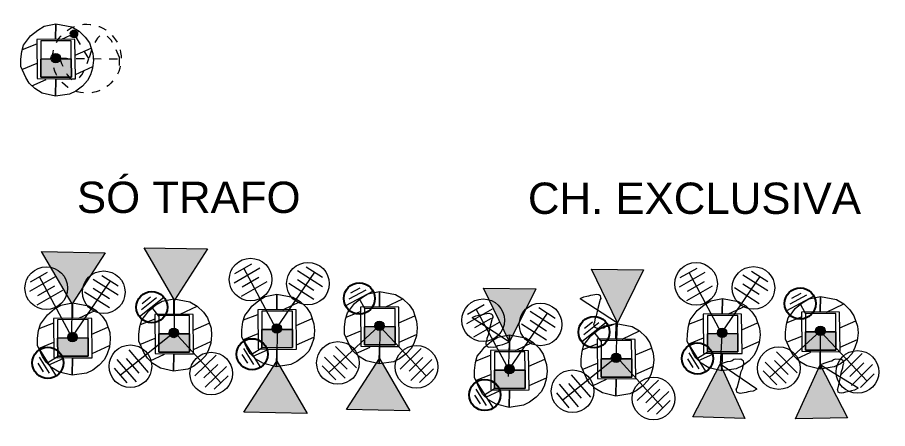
# Model space of a CAD drawing. Header units: millimetres. Extents: x 64 to 390, y 88 to 330.
# Drawn here: x 266 to 351.7, y 88.1 to 128.7 of the extents above; entities that cross this region are included whole.
import ezdxf

# ---------------------------------------------------------------- set-up
doc = ezdxf.new("R2010")
doc.units = ezdxf.units.MM
doc.layers.add('PARA-RAIOS', color=7, linetype='Continuous')
doc.layers.add('TRAFO', color=7, linetype='Continuous')
doc.styles.get("Standard").update_dxf_attribs({"font": 'arial.ttf'})

# ---------------------------------------------------------------- blocks, each defined once
blk = doc.blocks.new('Clipboard8370')
at = {"color": 1, "lineweight": 20, "flags": 128}
for points in [[(3.442693, 1.707189), (3.419326, 0), (2.126671, 0.308707), (1.384243, 0.756506), (0.838047, 1.287021), (0.507665, 1.84967), (0, 2.9464), (0.012759, 3.643313), (0.112829, 4.416443), (0.284971, 5.048214), (0.681479, 5.551264), (0.978838, 5.953076), (1.672134, 6.531782), (2.312004, 6.914963), (3.456912, 7.148384), (3.438918, 5.631104), (1.58209, 5.602119), (1.608369, 1.747738), (3.442693, 1.707189)], [(3.438918, 5.631104), (3.456912, 7.148384), (5.020505, 6.852179), (5.753553, 6.422097), (6.361182, 5.83526), (6.758316, 5.25216), (7.106897, 4.226238), (7.166928, 3.556235), (7.077309, 2.777489), (6.854175, 2.110464), (6.584571, 1.540705), (6.083117, 1.008223), (5.431299, 0.506478), (4.818441, 0.213651), (3.419326, 0), (3.442693, 1.707189), (5.39207, 1.720713), (5.338559, 5.592458), (3.438918, 5.631104)], [(4.056969, 5.618531), (5.753553, 6.422097)], [(0.163973, 4.604145), (1.594463, 5.157681)], [(5.359748, 4.059371), (6.932606, 4.739199)], [(0.102016, 2.637035), (1.607922, 3.257651)], [(5.386094, 2.153128), (7.093535, 2.918486)], [(1.111145, 1.021764), (2.519137, 1.663883)]]:
    blk.add_lwpolyline(points, dxfattribs=at)
blk = doc.blocks.new('Clipboard8027')
h = blk.add_hatch(color=7)
h.dxf.hatch_style = 2
h.paths.add_polyline_path([(3.004, 1.809), (3.005, 0.005), (0.007, 0), (0.001, 1.8)])
at = {"color": 7, "lineweight": 0}
for points in [[(3.004, 1.809), (2.999, 3.609), (0, 3.604), (0.001, 1.8)], [(3.004, 1.809), (3.005, 0.005), (0.007, 0), (0.001, 1.8)], [(3.005, 0.005), (3.004, 1.809), (0.001, 1.8), (0.007, 0)]]:
    blk.add_lwpolyline(points, close=True, dxfattribs=at)
blk = doc.blocks.new('Clipboard4108')
h = blk.add_hatch(color=7)
edge = h.paths.add_edge_path()
edge.add_arc((0.463903, 0.463903), 0.463903, 74.00623623, 434.00623623)
h = blk.add_hatch(color=7)
edge = h.paths.add_edge_path()
edge.add_arc((0.463903, 0.463903), 0.463903, 74.00623623, 434.00623623)
at = {"color": 7, "lineweight": 0}
blk.add_circle((0.463903, 0.463903), 0.463903, dxfattribs=at)
blk.add_circle((0.463903, 0.463903), 0.463903, dxfattribs=at)
blk = doc.blocks.new('Clipboard8451')
at = {"color": 1}
for name, p in [('Clipboard8027', (0, 0)), ('Clipboard4108', (1.001781, 1.431733))]:
    blk.add_blockref(name, p, dxfattribs=at)
blk = doc.blocks.new('PRMT_INST')
at = {"layer": 'PARA-RAIOS', "color": 100, "lineweight": 0, "true_color": 0x00ff40}
for points in [[(-1.492047, 5.95678), (1.422643, 6.038684)], [(-0.988698, 6.729342), (0.921378, 6.779585)], [(0, 0), (0.015917, 6.761003)], [(-0.990781, 5.21588), (0.919295, 5.266122)], [(-1.49413, 4.443317), (1.420559, 4.525223)]]:
    blk.add_lwpolyline(points, dxfattribs=at)
blk.add_circle((0.086824, 5.45893), 2.100262, dxfattribs=at)
blk = doc.blocks.new('TR INST.')
at = {"layer": 'TRAFO'}
h = blk.add_hatch(color=7, dxfattribs=at)
h.dxf.hatch_style = 2
h.paths.add_polyline_path([(47.106, 281.098), (44.114, 286.263), (50.362, 286.149)])
at = {"layer": 'TRAFO', "color": 7, "lineweight": 0}
blk.add_lwpolyline([(47.106, 281.098), (44.114, 286.263), (50.362, 286.149)], close=True, dxfattribs=at)
blk.add_lwpolyline([(47.096, 277.755), (47.106, 281.098)], dxfattribs=at)
blk = doc.blocks.new('Clipboard8739')
at = {"color": 24, "lineweight": 0, "true_color": 0x993300}
for points in [[(0.235658, 2.355388), (2.832103, 0.714971)], [(2.137131, 2.489443), (1.533881, 1.533416)], [(0.510825, 1.674527), (2.098325, 0.672638)], [(0.644881, 1.085388), (1.509186, 0.538582)]]:
    blk.add_lwpolyline(points, dxfattribs=at)
at = {"color": 3}
blk.add_circle((1.534677, 1.534677), 1.534677, dxfattribs=at)
blk = doc.blocks.new('Clipboard21287')
at = {"color": 1, "rotation": 250.942295}
blk.add_blockref('Clipboard8739', (3.260286, 10.593424), dxfattribs=at)
at = {"color": 1}
for name, p in [('Clipboard8370', (2.933014, 2.334838)), ('Clipboard8451', (4.912059, 4.206129))]:
    blk.add_blockref(name, p, dxfattribs=at)
for p, rotation in [((6.419855, 6.157749), 128.614407), ((6.444108, 6.184107), 222.493009)]:
    blk.add_blockref('PRMT_INST', p, dxfattribs=dict(rotation=rotation))
at = {"layer": 'TRAFO'}
blk.add_blockref('TR INST.', (-40.663119, -271.762814), dxfattribs=at)
blk = doc.blocks.new('TERRA3_MP')
at = {"color": 24, "lineweight": 0, "true_color": 0x993300}
for points in [[(0, 0), (-0.60325, -0.956027)], [(-1.901473, -0.134055), (0.694972, -1.774472)], [(-1.626306, -0.814916), (-0.038806, -1.816805)], [(-1.49225, -1.404055), (-0.627945, -1.950861)]]:
    blk.add_lwpolyline(points, dxfattribs=at)
at = {"color": 3}
blk.add_circle((-0.602455, -0.954766), 1.534677, dxfattribs=at)
blk = doc.blocks.new('Clipboard21395')
for name, p, rotation in [('PRMT_INST', (4.615458, 8.366056), 28.342892), ('PRMT_INST', (4.611435, 8.340582), 325.833445), ('TERRA3_MP', (3.20543, 6.450903), 334.358994)]:
    blk.add_blockref(name, p, dxfattribs=dict(rotation=rotation))
at = {"color": 1}
for name, p in [('Clipboard8370', (1.232978, 4.625944)), ('Clipboard8451', (3.212023, 6.497235))]:
    blk.add_blockref(name, p, dxfattribs=at)
at = {"layer": 'TRAFO', "rotation": 179.770818}
blk.add_blockref('TR INST.', (52.926566, 286.084), dxfattribs=at)
blk = doc.blocks.new('Clipboard21627')
for name, p, rotation in [('TERRA3_MP', (4.741821, 10.08861), 240.508355), ('PRMT_INST', (6.159709, 8.374216), 132.877347), ('PRMT_INST', (6.15923, 8.371351), 223.304637)]:
    blk.add_blockref(name, p, dxfattribs=dict(rotation=rotation))
at = {"color": 1}
for name, p in [('Clipboard8370', (2.743367, 4.625944)), ('Clipboard8451', (4.722412, 6.497235))]:
    blk.add_blockref(name, p, dxfattribs=at)
at = {"layer": 'TRAFO', "rotation": 179.770818}
blk.add_blockref('TR INST.', (54.436955, 286.084), dxfattribs=at)
blk = doc.blocks.new('TRAFO COM CH INST')
at = {"layer": 'TRAFO'}
h = blk.add_hatch(color=0, dxfattribs=at)
h.dxf.hatch_style = 2
h.paths.add_polyline_path([(0.106, 3.394), (-2.433, 8.687), (2.687, 8.636)])
at = {"layer": 'TRAFO', "color": 7, "lineweight": 0}
blk.add_lwpolyline([(0.106, 3.394), (-2.433, 8.687), (2.687, 8.636)], close=True, dxfattribs=at)
for points in [[(-3.564, 5.793), (-3.193, 5.973), (-2.899, 6.034), (-2.704, 6.075), (-2.508, 6.116), (-2.312, 6.158), (-2.116, 6.199), (-1.921, 6.24), (-1.704, 6.183), (-1.586, 6.105), (-1.545, 5.91), (-1.524, 5.812), (-1.602, 5.693), (-1.829, 4.828), (-1.979, 4.081), (-2.114, 3.747), (-2.15, 3.433), (-2.227, 3.314), (-2.207, 3.216), (-2.166, 3.02), (-2.047, 2.943), (-1.929, 2.866), (-1.733, 2.907), (-1.419, 2.87), (-1.223, 2.911), (-1.048, 3.05), (-0.852, 3.091), (-0.558, 3.153), (0.106, 3.394)], [(-3.564, 5.793), (0.106, 3.394)], [(0, 0), (0.106, 3.394)]]:
    blk.add_lwpolyline(points, dxfattribs=at)
blk = doc.blocks.new('Clipboard22623')
at = {"color": 1, "rotation": 250.942295}
blk.add_blockref('Clipboard8739', (3.260286, 10.593424), dxfattribs=at)
at = {"color": 1}
for name, p in [('Clipboard8370', (2.933014, 2.334838)), ('Clipboard8451', (4.912059, 4.206129))]:
    blk.add_blockref(name, p, dxfattribs=at)
for p, rotation in [((6.419855, 6.157749), 128.614407), ((6.444108, 6.184107), 222.493009)]:
    blk.add_blockref('PRMT_INST', p, dxfattribs=dict(rotation=rotation))
at = {"layer": 'TRAFO'}
blk.add_blockref('TRAFO COM CH INST', (6.401618, 6.153279), dxfattribs=at)
blk = doc.blocks.new('Clipboard22737')
for name, p, rotation in [('PRMT_INST', (4.615458, 8.419752), 28.342892), ('PRMT_INST', (4.611435, 8.394277), 325.833445), ('TERRA3_MP', (3.20543, 6.504598), 334.358994)]:
    blk.add_blockref(name, p, dxfattribs=dict(rotation=rotation))
at = {"color": 1}
for name, p in [('Clipboard8370', (1.232978, 4.679639)), ('Clipboard8451', (3.212023, 6.550931))]:
    blk.add_blockref(name, p, dxfattribs=at)
at = {"layer": 'TRAFO', "rotation": 178.818811}
blk.add_blockref('TRAFO COM CH INST', (4.656202, 8.735032), dxfattribs=at)
blk = doc.blocks.new('Clipboard22842')
for name, p, rotation in [('TERRA3_MP', (4.741821, 10.374981), 240.508355), ('PRMT_INST', (6.159709, 8.660587), 132.877347), ('PRMT_INST', (6.15923, 8.657722), 223.304637)]:
    blk.add_blockref(name, p, dxfattribs=dict(rotation=rotation))
at = {"color": 1}
for name, p in [('Clipboard8370', (2.743367, 4.912315)), ('Clipboard8451', (4.722412, 6.783606))]:
    blk.add_blockref(name, p, dxfattribs=at)
at = {"layer": 'TRAFO', "rotation": 181.630789}
blk.add_blockref('TRAFO COM CH INST', (6.182924, 8.708509), dxfattribs=at)
blk = doc.blocks.new('Clipboard6679')
h = blk.add_hatch(color=16)
edge = h.paths.add_edge_path()
edge.add_ellipse((2.588865, 3.237066), major_axis=(0, 0.807861), ratio=0.9563320019, start_angle=0, end_angle=360)
at = {"color": 16, "lineweight": 0, "true_color": 0x800000}
for points in [[(3.5402, 12.70996), (3.999976, 12.938455), (4.589115, 13.164232), (5.052109, 13.29811)], [(5.008921, 12.934927), (4.070532, 12.275232), (3.692605, 11.98055)], [(6.522337, 13.29476), (4.939785, 12.920061)], [(5.712907, 11.057382), (5.338701, 12.640051)], [(6.660063, 13.506427), (7.055032, 13.506427), (7.718254, 13.446455), (8.273129, 13.337828)], [(9.798246, 12.786208), (10.304115, 12.511594), (10.879143, 12.112955), (11.146898, 11.885983)], [(1.142015, 10.561312), (1.361198, 10.874705), (1.816282, 11.403871), (2.211943, 11.780028)], [(2.46164, 10.91998), (2.080865, 10.528982), (1.696337, 10.02451), (1.488388, 9.629709)], [(12.24806, 10.695745), (12.300837, 10.62776), (12.653615, 10.066844), (12.946421, 9.488288), (13.028433, 9.274286)], [(0.000586, 7.551763), (0.017115, 7.724399), (0.147643, 8.387621), (0.352254, 9.047316), (0.386013, 9.126671)], [(6.461319, 7.892045), (6.087113, 9.474714)], [(1.800615, 8.172584), (1.862143, 8.112455), (2.310171, 7.847871), (2.899309, 7.625621), (3.277728, 7.530098)], [(4.879148, 7.258334), (5.499282, 7.195232), (6.500708, 7.139598)], [(6.642282, 7.131732), (5.469575, 6.004954)], [(7.630949, 7.035842), (6.642282, 7.131732)], [(13.45176, 7.708313), (13.510865, 7.092927), (13.510865, 6.447344), (13.476315, 6.08649)], [(0.388682, 4.355806), (0.292282, 4.605844), (0.126476, 5.191455), (0.013587, 5.787649), (0, 5.929911)], [(7.209731, 4.726708), (6.835525, 6.309377)], [(10.752799, 6.211322), (10.618087, 6.299177), (10.081865, 6.53201), (9.415115, 6.733094), (9.234538, 6.770814)], [(4.296868, 4.878176), (3.124162, 3.751398)], [(10.529901, 3.541928), (10.738032, 3.748594), (11.111976, 4.21426), (11.351865, 4.644649), (11.418634, 4.878341)], [(13.12498, 4.503045), (13.112226, 4.461205), (12.840587, 3.819149), (12.501921, 3.205316), (12.39689, 3.053811)], [(2.217828, 1.707096), (2.052643, 1.847121), (1.579921, 2.344538), (1.163643, 2.88076), (1.139673, 2.918495)], [(7.958143, 1.561371), (7.583937, 3.14404)], [(7.958143, 1.561371), (8.850671, 2.157566), (9.29428, 2.487694)], [(11.347807, 1.817653), (11.147254, 1.628399), (10.611032, 1.212121), (10.046587, 0.859344)], [(5.063432, 0.197484), (4.419782, 0.393677), (3.777726, 0.661788), (3.551306, 0.784702)], [(8.286226, 0.174955), (7.686504, 0.062066), (7.058559, 0.002094), (6.673316, 0)], [(8.286226, 0.174955), (8.021643, 0.164371), (7.750004, 0.263149), (7.541865, 0.460705), (7.432504, 0.704121), (7.418393, 0.972232), (7.503885, 1.207336)], [(8.783919, 1.10226), (8.815393, 1.032205), (8.829504, 0.764094), (8.730726, 0.495982), (8.529643, 0.284316), (8.286226, 0.174955)], [(8.538252, 0.245884), (8.286226, 0.174955)]]:
    blk.add_lwpolyline(points, dxfattribs=at)
at = {"color": 7, "lineweight": 0}
for points in [[(2.775837, 2.439788), (2.486559, 2.429205), (2.186698, 2.545621), (1.953865, 2.778455), (1.833921, 3.057149), (1.816282, 3.364066), (1.839774, 3.435353)], [(3.094226, 3.823728), (3.220337, 3.695677), (3.343809, 3.416982), (3.361448, 3.110066), (3.255615, 2.799621), (3.040421, 2.559732), (2.872762, 2.483727)], [(8.286226, 0.174955), (7.936976, 1.656621)]]:
    blk.add_lwpolyline(points, dxfattribs=at)
at = {"color": 140, "lineweight": 0, "true_color": 0x00c9ff}
blk.add_lwpolyline([(7.647698, 2.866649), (8.046337, 1.205066)], dxfattribs=at)

msp = doc.modelspace()

# ---------------------------------------------------------------- block references
at = {"color": 1, "xscale": 0.5, "yscale": 0.5, "zscale": 0.5, "rotation": 256.43683}
msp.add_blockref('Clipboard6679', (270.38201, 128.650928), dxfattribs=at)
at = {"color": 1}
for name, p in [('Clipboard8370', (266.367026, 120.875916)), ('Clipboard8451', (268.346071, 122.747207)), ('Clipboard8370', (268.019683, 93.38274)), ('Clipboard8451', (269.998728, 95.254031)), ('Clipboard8370', (311.030914, 90.213068)), ('Clipboard8451', (313.009959, 92.084359))]:
    msp.add_blockref(name, p, dxfattribs=at)
for name, p in [('Clipboard21287', (275.061094, 91.446566)), ('Clipboard21395', (286.897004, 89.60176)), ('Clipboard22737', (330.747452, 89.127399)), ('Clipboard22623', (318.594505, 88.991455)), ('Clipboard21627', (295.494392, 89.870629)), ('Clipboard22842', (338.895222, 89.081266))]:
    msp.add_blockref(name, p)
for name, p, rotation in [('PRMT_INST', (271.402163, 97.122852), 28.342892), ('PRMT_INST', (271.39814, 97.097378), 325.833445), ('PRMT_INST', (314.413394, 93.95318), 28.342892), ('PRMT_INST', (314.409371, 93.927706), 325.833445), ('TERRA3_MP', (269.992135, 95.207699), 334.358994), ('TERRA3_MP', (313.003366, 92.038027), 334.358994)]:
    msp.add_blockref(name, p, dxfattribs=dict(rotation=rotation))
at = {"layer": 'TRAFO'}
for name, p in [('TR INST.', (224.312227, -180.688738)), ('TRAFO COM CH INST', (314.373888, 93.26901))]:
    msp.add_blockref(name, p, dxfattribs=at)

# ---------------------------------------------------------------- texts
at = {"char_height": 3.083617, "width": 58.661178, "attachment_point": 1}
for s, insert in [('SÓ TRAFO', (271.900605, 112.461206)), ('CH. EXCLUSIVA', (316.294984, 112.368664))]:
    msp.add_mtext(s, dxfattribs=dict(at, insert=insert))

doc.saveas('drawing.dxf')
